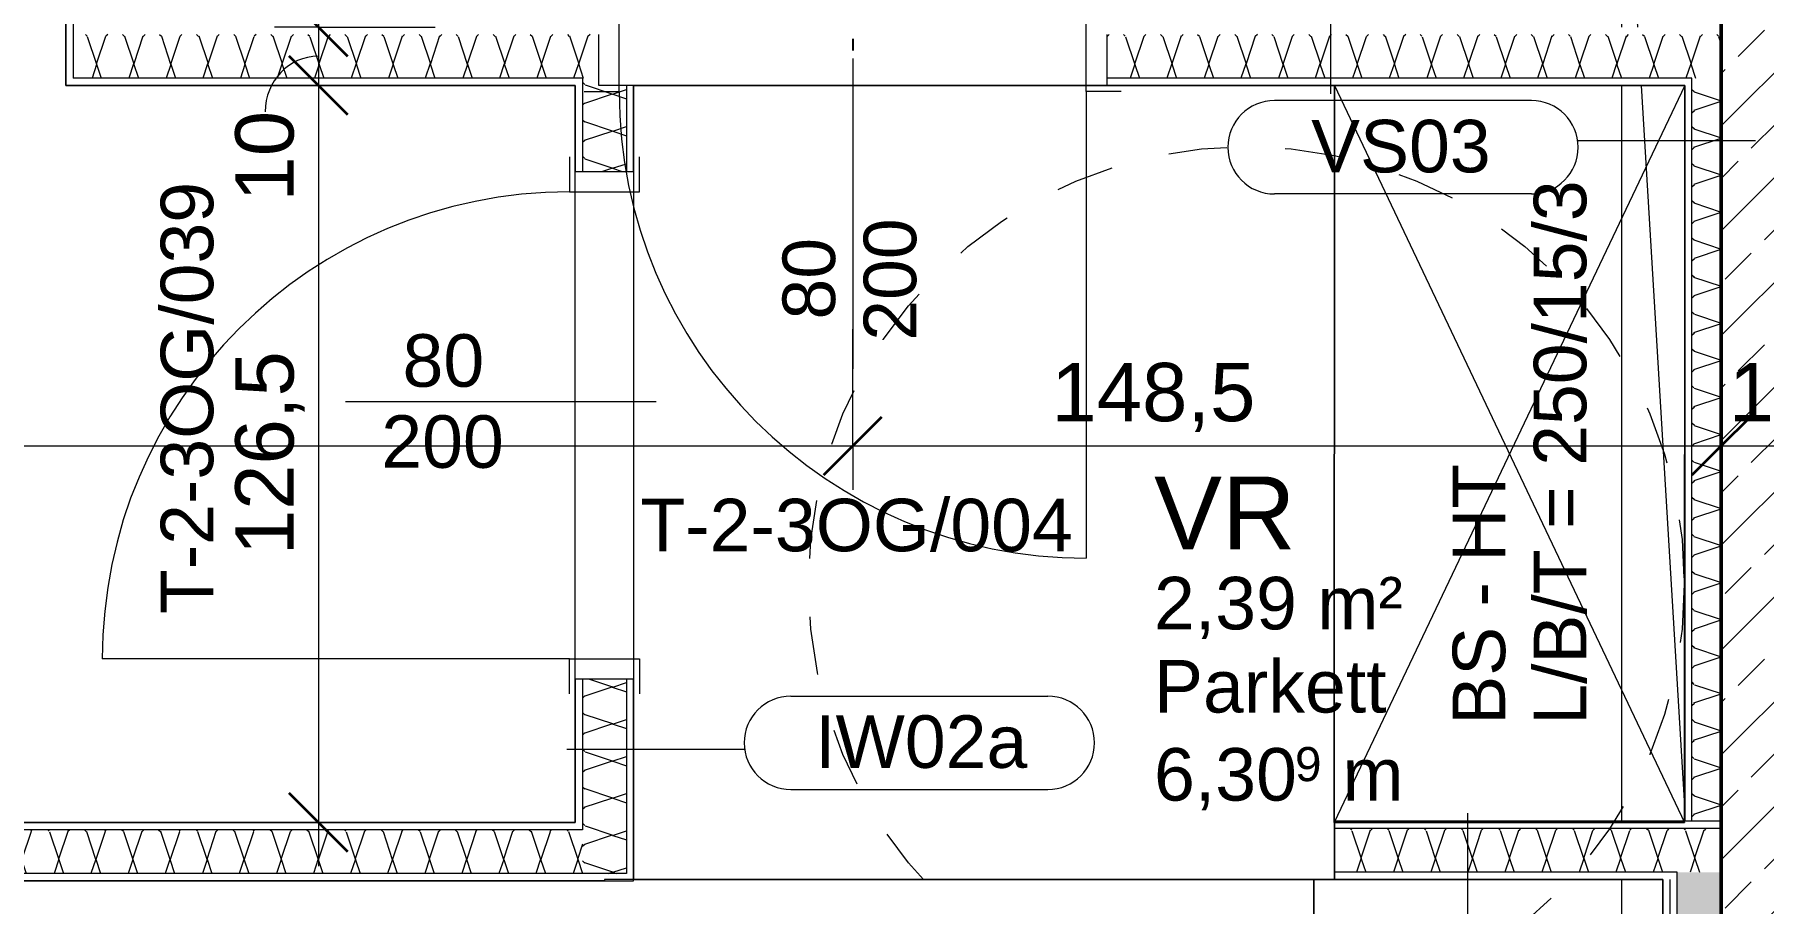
# Model space of a CAD drawing. Header units: metres. Extents: x -67.4 to -27.2, y 43.9 to 89.6.
# Drawn here: x -49.952 to -46.991, y 71.94 to 73.429 of the extents above; entities that cross this region are included whole.
import ezdxf

# ---------------------------------------------------------------- set-up
doc = ezdxf.new("R2010")
doc.units = ezdxf.units.M
doc.linetypes.add('Verdeckt', pattern=[0.003, 0.002, -0.001])
for name, color, linetype, lineweight in [('A_2D', 7, 'Continuous', 13), ('A_Bemassung-50_', 4, 'Continuous', 9), ('A_Bemassung_', 4, 'Continuous', 9), ('A_Beschriftung_', 7, 'Continuous', 9), ('A_Bodenschlitz', 7, 'Continuous', 5), ('A_Decken', 8, 'Continuous', 13), ('A_Moebel', 6, 'Continuous', 13), ('A_Raeume', 7, 'Continuous', 13), ('A_Raeume_', 7, 'Continuous', 5), ('A_Raeume_Beschriftung_', 7, 'Continuous', 9), ('A_Tueren', 31, 'Continuous', 13), ('A_Waende', 7, 'Continuous', 13)]:
    doc.layers.add(name, color=color, linetype=linetype, lineweight=lineweight)
doc.styles.add('Arial_2', font='arial.ttf', dxfattribs={"height": 0.09})
doc.styles.add('Arial_3', font='arial.ttf', dxfattribs={"height": 0.05849})
doc.styles.add('Arial_4', font='arial.ttf', dxfattribs={"height": 0.125})
doc.styles.add('Arial_5', font='arial.ttf', dxfattribs={"height": 0.1})
doc.dimstyles.new('WGA-Bemaßung', dxfattribs={"dimscale": 0.3048, "dimtxt": 0.102026, "dimasz": 0.328084, "dimexe": 0.246063, "dimexo": 0.0625, "dimgap": 0.04101, "dimtad": 1, "dimdec": 1, "dimlfac": 100, "dimrnd": 0.5, "dimdsep": 46, "dimtxsty": 'Arial_5', "dimblk1": 'OBLIQUE', "dimblk2": 'OBLIQUE', "dimsah": 1, "dimcen": 0.09, "dimdle": 0.246063, "dimazin": 2, "dimtfac": 1, "dimtdec": 4, "dimtix": 1, "dimtmove": 0, "dimatfit": 3, "dimfxl": 0.656168, "dimfxlon": 1, "dimtvp": 1, "dimtolj": 1, "dimtzin": 0, "dimarcsym": 2})
doc.dimstyles.new('WGA-Bemaßung_3', dxfattribs={"dimscale": 0.3048, "dimtxt": 0.102026, "dimasz": 0.328084, "dimexe": 0.246063, "dimexo": 0.0625, "dimgap": 0.04101, "dimtad": 1, "dimdec": 1, "dimlfac": 100, "dimrnd": 0.5, "dimdsep": 46, "dimtxsty": 'Arial_5', "dimblk1": 'OBLIQUE', "dimblk2": 'OBLIQUE', "dimsah": 1, "dimcen": 0.09, "dimdle": 0.246063, "dimazin": 2, "dimtfac": 1, "dimtdec": 4, "dimtix": 1, "dimtmove": 1, "dimatfit": 3, "dimfxl": 0.656168, "dimfxlon": 1, "dimtvp": 1, "dimtolj": 1, "dimtzin": 0, "dimarcsym": 2})
doc.dimstyles.new('WGA-Bemaßung_4', dxfattribs={"dimscale": 0.3048, "dimtxt": 0.102026, "dimasz": 0.328084, "dimexe": 0.246063, "dimexo": 0.0625, "dimgap": 0.04101, "dimtad": 1, "dimdec": 1, "dimlfac": 100, "dimrnd": 0.5, "dimdsep": 46, "dimtxsty": 'Arial_5', "dimblk1": 'OBLIQUE', "dimblk2": 'OBLIQUE', "dimsah": 1, "dimcen": 0.09, "dimdle": 0.246063, "dimazin": 2, "dimtfac": 1, "dimtdec": 4, "dimtix": 1, "dimtmove": 2, "dimatfit": 3, "dimfxl": 0.656168, "dimfxlon": 1, "dimtvp": 1, "dimtolj": 1, "dimtzin": 0, "dimarcsym": 2})
doc.dimstyles.new('WGA-Bemaßung_5', dxfattribs={"dimscale": 0.3048, "dimtxt": 0.102026, "dimasz": 0.328084, "dimexe": 0.246063, "dimexo": 0.0625, "dimgap": 0.04101, "dimtad": 1, "dimdec": 1, "dimlfac": 100, "dimrnd": 0.5, "dimdsep": 46, "dimtxsty": 'Arial_5', "dimblk1": 'OBLIQUE', "dimblk2": 'OBLIQUE', "dimsah": 1, "dimcen": 0.09, "dimdle": 0.246063, "dimazin": 2, "dimtfac": 1, "dimtdec": 4, "dimtix": 1, "dimtmove": 0, "dimatfit": 3, "dimfxl": 0.656168, "dimfxlon": 1, "dimtvp": 1, "dimtolj": 1, "dimtzin": 0, "dimarcsym": 2})

# ---------------------------------------------------------------- blocks, each defined once
blk = doc.blocks.new('UZ_D1 - SL_0800x2000_Zimmertür_Stahlzarge_GK-7175309-263_PP_03DG_BT2')
at = {"layer": 'A_Tueren', "lineweight": 5}
for p, q in [((-0.4, 0.06), (-0.46, 0.06)), ((-0.4, -0.06), (-0.4, 0.06)), ((0.4, 0.06), (0.46, 0.06)), ((0.4, -0.06), (0.4, 0.06)), ((-0.46, -0.06), (-0.4, -0.06)), ((0.46, -0.06), (0.4, -0.06)), ((0.4, -0.06), (0.4, -0.86))]:
    blk.add_line(p, q, dxfattribs=at)
blk.add_arc((0.4, -0.06), 0.8, 180, 270, dxfattribs=at)
blk = doc.blocks.new('UZ_D1 - SL_0800x2000_Zimmertür_Stahlzarge_GK-5426790-263_PP_03DG_BT2')
at = {"layer": 'A_Tueren', "lineweight": 5}
for p, q in [((-0.4, 0.06), (-0.46, 0.06)), ((-0.4, -0.06), (-0.4, 0.06)), ((0.4, 0.06), (0.46, 0.06)), ((0.4, -0.06), (0.4, 0.06)), ((-0.46, -0.06), (-0.4, -0.06)), ((0.46, -0.06), (0.4, -0.06)), ((0.4, -0.06), (0.4, -0.86))]:
    blk.add_line(p, q, dxfattribs=at)
blk.add_arc((0.4, -0.06), 0.8, 180, 270, dxfattribs=at)
blk = doc.blocks.new('Moeb_Schrank - Sideboard_50cm-11534074-263_PP_03DG_BT2')
at = {"layer": 'A_Moebel', "color": 8}
for p, q in [((4.3537, 0.6), (0, 0.6)), ((0, 0.6), (4.3537, 0.6)), ((4.3537, 0.5649), (4.3537, 0.6)), ((4.3537, 0.6), (4.3537, 0.5649)), ((4.3537, 0.5649), (4.3537, 0.1824))]:
    blk.add_line(p, q, dxfattribs=at)
blk = doc.blocks.new('Moeb_Schrank - Schrank_2m_60cm-9803408-263_PP_03DG_BT2')
at = {"layer": 'A_Moebel', "color": 8}
for p, q in [((0, 0), (1.2627, 0.6)), ((0, 0.6), (1.2627, 0)), ((1.2627, 0.6), (0, 0.6)), ((0, 0.6), (0, 0)), ((0, 0), (0, 0.6)), ((0, 0.6), (1.26, 0.6)), ((1.26, 0.6), (1.2607, 0.6)), ((1.2627, 0), (1.2627, 0.6)), ((0, 0), (1.2627, 0)), ((1.2627, 0), (0, 0))]:
    blk.add_line(p, q, dxfattribs=at)
blk = doc.blocks.new('Allg_BS - HKLS-10240549-263_PP_03DG_BT2')
at = {"layer": 'A_Bodenschlitz'}
for p, q in [((-1.2493, -0.0635), (-1.2493, 0.0065)), ((-1.2493, 0.0065), (-0.6668, 0.0065)), ((-0.5668, 0.0065), (0.6939, 0.0065)), ((0.7939, -0.0209), (1.2505, 0.0065)), ((0.7939, 0.0065), (1.2505, 0.0065)), ((1.2505, 0.0065), (1.2505, -0.101)), ((-0.541, -0.101), (0.6939, -0.0269)), ((-0.5668, -0.1025), (-0.5661, -0.1025)), ((-0.5416, -0.101), (-0.541, -0.101)), ((-0.5661, -0.1435), (-0.5668, -0.1435))]:
    blk.add_line(p, q, dxfattribs=at)
blk = doc.blocks.new('BS_Tuer_PP - unten-10002439-263_PP_03DG_BT2')
at = {"layer": 'A_Beschriftung_'}
blk.add_line((0, 0.000124), (0, -0.010513), dxfattribs=at)
blk = doc.blocks.new('DIMBLOCK190-263_PP_03DG_BT2')
at = {"layer": 'A_Bemassung-50_', "lineweight": 35, "transparency": 16777216}
for p, q in [((-49.4656, 75.509), (-49.5156, 75.559)), ((-49.4656, 75.509), (-49.4156, 75.459)), ((-49.4657, 73.4416), (-49.5157, 73.4916)), ((-49.4657, 73.4416), (-49.4157, 73.3916))]:
    blk.add_line(p, q, dxfattribs=at)
at = {"layer": 'A_Bemassung-50_', "transparency": 16777216}
for p, q in [((-49.4656, 75.509), (-49.5406, 75.509)), ((-49.4656, 75.509), (-49.4657, 73.4416)), ((-49.4656, 75.509), (-49.2656, 75.509)), ((-49.4657, 73.4416), (-49.5407, 73.4416)), ((-49.4657, 73.4416), (-49.2657, 73.4416))]:
    blk.add_line(p, q, dxfattribs=at)
at = {"layer": 'A_Bemassung-50_', "color": 0, "transparency": 16777216, "insert": (-49.608, 74.3019), "char_height": 0.1, "width": 0.416266, "attachment_point": 1, "rotation": 90, "line_spacing_factor": 0.941778, "style": 'Arial_5'}
blk.add_mtext('206,5', dxfattribs=at)
blk = doc.blocks.new('_Oblique')
at = {"color": 0, "linetype": 'ByBlock', "lineweight": -2}
blk.add_line((-0.5, -0.5), (0.5, 0.5), dxfattribs=at)
blk = doc.blocks.new('DIMBLOCK191-263_PP_03DG_BT2')
at = {"layer": 'A_Bemassung-50_', "lineweight": 35, "transparency": 16777216}
for p, q in [((-49.4657, 73.4416), (-49.5157, 73.4916)), ((-49.4657, 73.4416), (-49.4157, 73.3916)), ((-49.4657, 73.3416), (-49.5157, 73.3916)), ((-49.4657, 73.3416), (-49.4157, 73.2916))]:
    blk.add_line(p, q, dxfattribs=at)
at = {"layer": 'A_Bemassung-50_', "transparency": 16777216}
for p, q in [((-49.4657, 73.4416), (-49.5407, 73.4416)), ((-49.4657, 73.4416), (-49.4657, 73.3416)), ((-49.4657, 73.4416), (-49.2657, 73.4416)), ((-49.4657, 73.3416), (-49.5407, 73.3416)), ((-49.4657, 73.3416), (-49.2657, 73.3416))]:
    blk.add_line(p, q, dxfattribs=at)
blk.add_ellipse((-49.4657, 73.2965), major_axis=(0, 0.0951), ratio=0.956913, start_param=0, end_param=1.570796, dxfattribs=at)
at = {"layer": 'A_Bemassung-50_', "color": 0, "transparency": 16777216, "insert": (-49.608, 73.1427), "char_height": 0.1, "width": 0.184588, "attachment_point": 1, "rotation": 90, "line_spacing_factor": 0.941778, "style": 'Arial_5'}
blk.add_mtext('10', dxfattribs=at)
blk = doc.blocks.new('DIMBLOCK192-263_PP_03DG_BT2')
at = {"layer": 'A_Bemassung-50_', "lineweight": 35, "transparency": 16777216}
for p, q in [((-49.4657, 73.3416), (-49.5157, 73.3916)), ((-49.4657, 73.3416), (-49.4157, 73.2916)), ((-49.4657, 72.0788), (-49.5157, 72.1288)), ((-49.4657, 72.0788), (-49.4157, 72.0288))]:
    blk.add_line(p, q, dxfattribs=at)
at = {"layer": 'A_Bemassung-50_', "transparency": 16777216}
for p, q in [((-49.4657, 73.3416), (-49.5407, 73.3416)), ((-49.4657, 73.3416), (-49.4657, 72.0038)), ((-49.4657, 73.3416), (-49.2657, 73.3416)), ((-49.4657, 72.0788), (-49.6657, 72.0788)), ((-49.4657, 72.0788), (-49.3907, 72.0788))]:
    blk.add_line(p, q, dxfattribs=at)
at = {"layer": 'A_Bemassung-50_', "color": 0, "transparency": 16777216, "insert": (-49.608, 72.5367), "char_height": 0.1, "width": 0.416266, "attachment_point": 1, "rotation": 90, "line_spacing_factor": 0.941778, "style": 'Arial_5'}
blk.add_mtext('126,5', dxfattribs=at)
blk = doc.blocks.new('DIMBLOCK405-263_PP_03DG_BT2')
at = {"layer": 'A_Bemassung-50_', "transparency": 16777216}
for p, q in [((-54.1041, 72.7241), (-54.1041, 72.9241)), ((-48.5505, 72.7239), (-48.5505, 72.9239)), ((-54.1791, 72.7241), (-48.5505, 72.7239)), ((-54.1041, 72.7241), (-54.1041, 72.6491)), ((-48.5505, 72.7239), (-48.5505, 72.6489))]:
    blk.add_line(p, q, dxfattribs=at)
at = {"layer": 'A_Bemassung-50_', "lineweight": 35, "transparency": 16777216}
for p, q in [((-54.1041, 72.7241), (-54.0541, 72.7741)), ((-48.5505, 72.7239), (-48.5005, 72.7739)), ((-54.1041, 72.7241), (-54.1541, 72.6741)), ((-48.5505, 72.7239), (-48.6005, 72.6739))]:
    blk.add_line(p, q, dxfattribs=at)
at = {"layer": 'A_Bemassung-50_', "color": 0, "transparency": 16777216, "insert": (-51.5007, 72.8663), "char_height": 0.1, "width": 0.416266, "attachment_point": 1, "rotation": 359.9983, "line_spacing_factor": 0.941778, "style": 'Arial_5'}
blk.add_mtext('555,5', dxfattribs=at)
blk = doc.blocks.new('DIMBLOCK406-263_PP_03DG_BT2')
at = {"layer": 'A_Bemassung-50_', "transparency": 16777216}
for p, q in [((-48.5505, 72.7239), (-48.5505, 72.9239)), ((-47.0632, 72.7239), (-47.0632, 72.9239)), ((-48.5505, 72.7239), (-47.0632, 72.7239)), ((-48.5505, 72.7239), (-48.5505, 72.6489)), ((-47.0632, 72.7239), (-47.0632, 72.6489))]:
    blk.add_line(p, q, dxfattribs=at)
at = {"layer": 'A_Bemassung-50_', "lineweight": 35, "transparency": 16777216}
for p, q in [((-48.5505, 72.7239), (-48.5005, 72.7739)), ((-47.0632, 72.7239), (-47.0132, 72.7739)), ((-48.5505, 72.7239), (-48.6005, 72.6739)), ((-47.0632, 72.7239), (-47.1132, 72.6739))]:
    blk.add_line(p, q, dxfattribs=at)
at = {"layer": 'A_Bemassung-50_', "color": 0, "transparency": 16777216, "insert": (-48.2104, 72.8662), "char_height": 0.1, "width": 0.416266, "attachment_point": 1, "rotation": 359.9983, "line_spacing_factor": 0.941778, "style": 'Arial_5'}
blk.add_mtext('148,5', dxfattribs=at)
blk = doc.blocks.new('DIMBLOCK407-263_PP_03DG_BT2')
at = {"layer": 'A_Bemassung-50_', "transparency": 16777216}
for p, q in [((-47.0632, 72.7239), (-47.0632, 72.9239)), ((-46.8832, 72.7239), (-46.8832, 72.9239)), ((-47.0632, 72.7239), (-46.8832, 72.7239)), ((-47.0632, 72.7239), (-47.0632, 72.6489)), ((-46.8832, 72.7239), (-46.8832, 72.6489))]:
    blk.add_line(p, q, dxfattribs=at)
at = {"layer": 'A_Bemassung-50_', "lineweight": 35, "transparency": 16777216}
for p, q in [((-47.0632, 72.7239), (-47.0132, 72.7739)), ((-46.8832, 72.7239), (-46.8332, 72.7739)), ((-47.0632, 72.7239), (-47.1132, 72.6739)), ((-46.8832, 72.7239), (-46.9332, 72.6739))]:
    blk.add_line(p, q, dxfattribs=at)
at = {"layer": 'A_Bemassung-50_', "color": 0, "transparency": 16777216, "insert": (-47.0502, 72.8662), "char_height": 0.1, "width": 0.184588, "attachment_point": 1, "rotation": 359.9983, "line_spacing_factor": 0.941778, "style": 'Arial_5'}
blk.add_mtext('18', dxfattribs=at)
blk = doc.blocks.new('BS_Tuer_PP - links-10002443-263_PP_03DG_BT2')
at = {"layer": 'A_Beschriftung_'}
blk.add_line((0, 0.000124), (0, 0.010761), dxfattribs=at)
blk = doc.blocks.new('BS_Wand_Lollipop - links_unten-2026911-263_PP_03DG_BT2')
at = {"layer": 'A_Beschriftung_'}
for p, q in [((-0.00467, 0.001367), (-0.01347, 0.001367)), ((-0.003087, 0), (0.003, 0)), ((-0.00467, -0.001833), (-0.01347, -0.001833))]:
    blk.add_line(p, q, dxfattribs=at)
for centre, start, end in [((-0.01347, -0.000233), 90, 270), ((-0.00467, -0.000233), 270, 90)]:
    blk.add_arc(centre, 0.0016, start, end, dxfattribs=at)
blk = doc.blocks.new('BS_Wand_Lollipop - rechts_oben-2026913-263_PP_03DG_BT2')
at = {"layer": 'A_Beschriftung_'}
for p, q in [((0.0046, 0.0016), (0.0134, 0.0016)), ((-0.003, 0), (0.003, 0)), ((0.0046, -0.0016), (0.0134, -0.0016))]:
    blk.add_line(p, q, dxfattribs=at)
for centre, start, end in [((0.0046, 0), 90, 270), ((0.0134, 0), 270, 90)]:
    blk.add_arc(centre, 0.0016, start, end, dxfattribs=at)

msp = doc.modelspace()

# ---------------------------------------------------------------- hatches: boundary and pattern name
at = {"layer": 'A_Waende', "lineweight": 5}
h = msp.add_hatch(dxfattribs=at)
h.set_pattern_fill('FP_2', color=250, style=0, pattern_type=2)
h.set_pattern_definition([(45, (0, 0), (-0.08980256, 0.08980256), []), (45, (0.0898, 0), (-0.08980256, 0.08980256), [0.0635, -0.03175])])
h.paths.add_polyline_path([(-46.8834, 68.9836), (-46.8834, 75.6965), (-47.0632, 75.6965), (-47.0634, 68.9836), (-46.8834, 68.9836)])
h.paths.add_polyline_path([(-47.0633, 71.9932), (-47.0633, 71.9932), (-47.0633, 72.0025)])
h = msp.add_hatch(dxfattribs=at)
h.set_pattern_fill('FP_21', color=250, angle=-112.36, style=0, pattern_type=2)
h.set_pattern_definition([(224.994, (-48.48036, 73.44103), (-0.12703, -0.2539865), [0.02245, -0.15715]), (224.994, (-48.52824, 73.32989), (-0.12703, -0.2539865), [0.02245, -0.15715]), (224.994, (-48.54405, 73.44128), (-0.12703, -0.2539865), [0.02245, -0.15715]), (224.994, (-48.59193, 73.33014), (-0.12703, -0.2539865), [0.02245, -0.15715]), (251.559, (-48.49629, 73.425955), (-0.1270539, -0.5079844), [0.0502, -0.35141]), (251.559, (-48.512537, 73.378573), (-0.1270539, -0.5079844), [0.0502, -0.35141]), (251.559, (-48.560365, 73.42528), (-0.1270539, -0.5079844), [0.0502, -0.35141]), (251.559, (-48.575687, 73.377517), (-0.1270539, -0.5079844), [0.0502, -0.35141]), (314.994, (-48.49647, 73.33088), (-0.126977, 0.254013), [0.02245, -0.15715]), (314.994, (-48.54405, 73.44128), (-0.126977, 0.254013), [0.02245, -0.15715]), (314.994, (-48.56055, 73.3302), (-0.126977, 0.254013), [0.02245, -0.15715]), (314.994, (-48.60775, 73.44153), (-0.126977, 0.254013), [0.02245, -0.15715]), (288.429, (-48.512537, 73.378573), (-0.1269475, 0.508011), [0.0502, -0.35141]), (288.429, (-48.527675, 73.42589), (-0.1269475, 0.508011), [0.0502, -0.35141]), (288.429, (-48.575687, 73.377517), (-0.1269475, 0.508011), [0.0502, -0.35141]), (288.429, (-48.59175, 73.425214), (-0.1269475, 0.508011), [0.0502, -0.35141])])
h.paths.add_polyline_path([(-47.0632, 73.3539), (-47.0632, 73.4289), (-48.1154, 73.429), (-48.1154, 73.354), (-47.0823, 73.3539)])
h.paths.add_polyline_path([(-48.9855, 73.3541), (-48.9855, 73.4291), (-49.8854, 73.4291), (-49.8852, 73.3542), (-48.9855, 73.3541)])
h = msp.add_hatch(dxfattribs=at)
h.set_pattern_fill('FP_105', color=250, angle=-112.36, style=0, pattern_type=2)
h.set_pattern_definition([(315, (-49.02559, 72.6597), (0.254, -0.127003), [0.02245, -0.15715]), (315, (-48.91407, 72.61274), (0.254, -0.127003), [0.02245, -0.15715]), (315, (-49.02546, 72.59693), (0.254, -0.127003), [0.02245, -0.15715]), (315, (-48.91432, 72.54905), (0.254, -0.127003), [0.02245, -0.15715]), (341.565, (-49.010137, 72.644693), (0.5079977, -0.1270007), [0.0502, -0.35141]), (341.565, (-48.96183, 72.628066), (0.5079977, -0.1270007), [0.0502, -0.35141]), (341.565, (-49.00946, 72.58062), (0.5079977, -0.1270007), [0.0502, -0.35141]), (341.565, (-48.96208, 72.56437), (0.5079977, -0.1270007), [0.0502, -0.35141]), (45, (-48.91413, 72.64413), (-0.254, -0.127003), [0.02245, -0.15715]), (45, (-49.02546, 72.59693), (-0.254, -0.127003), [0.02245, -0.15715]), (45, (-48.91438, 72.580435), (-0.254, -0.127003), [0.02245, -0.15715]), (45, (-49.02571, 72.53324), (-0.254, -0.127003), [0.02245, -0.15715]), (18.435, (-48.96183, 72.628066), (-0.5079977, -0.1270007), [0.0502, -0.35141]), (18.435, (-49.01045, 72.612384), (-0.5079977, -0.1270007), [0.0502, -0.35141]), (18.435, (-48.96208, 72.56437), (-0.5079977, -0.1270007), [0.0502, -0.35141]), (18.435, (-49.009396, 72.549234), (-0.5079977, -0.1270007), [0.0502, -0.35141])])
h.paths.add_polyline_path([(-48.9382, 71.9912), (-48.9382, 72.3242), (-49.0132, 72.3242), (-49.0132, 71.9912)])
h.paths.add_polyline_path([(-49.0132, 73.1942), (-48.9382, 73.1942), (-48.9382, 73.3416), (-48.9855, 73.3416), (-48.9855, 73.3541), (-49.0132, 73.3541), (-49.0132, 73.2278)])
h.paths.add_polyline_path([(-48.9855, 73.3416), (-48.9855, 73.3416), (-48.989, 73.3525)])
h = msp.add_hatch(dxfattribs=at)
h.set_pattern_fill('FP_134', color=250, angle=-112.36, style=0, pattern_type=2)
h.set_pattern_definition([(315, (-47.12588, 72.71193), (0.254, -0.127003), [0.02245, -0.15715]), (315, (-47.01474, 72.66405), (0.254, -0.127003), [0.02245, -0.15715]), (315, (-47.12521, 72.64786), (0.254, -0.127003), [0.02245, -0.15715]), (315, (-47.01499, 72.60036), (0.254, -0.127003), [0.02245, -0.15715]), (341.565, (-47.109887, 72.69562), (0.5079977, -0.1270007), [0.0502, -0.35141]), (341.565, (-47.062505, 72.679373), (0.5079977, -0.1270007), [0.0502, -0.35141]), (341.565, (-47.110136, 72.631926), (0.5079977, -0.1270007), [0.0502, -0.35141]), (341.565, (-47.062374, 72.616604), (0.5079977, -0.1270007), [0.0502, -0.35141]), (45, (-47.01481, 72.69544), (-0.254, -0.127003), [0.02245, -0.15715]), (45, (-47.12521, 72.64786), (-0.254, -0.127003), [0.02245, -0.15715]), (45, (-47.01506, 72.63174), (-0.254, -0.127003), [0.02245, -0.15715]), (45, (-47.12546, 72.58416), (-0.254, -0.127003), [0.02245, -0.15715]), (18.435, (-47.062505, 72.679373), (-0.5079977, -0.1270007), [0.0502, -0.35141]), (18.435, (-47.10982, 72.664235), (-0.5079977, -0.1270007), [0.0502, -0.35141]), (18.435, (-47.062374, 72.616604), (-0.5079977, -0.1270007), [0.0502, -0.35141]), (18.435, (-47.11007, 72.60054), (-0.5079977, -0.1270007), [0.0502, -0.35141])])
h.paths.add_polyline_path([(-47.1132, 72.0814), (-47.0633, 72.0814), (-47.0632, 73.3539), (-47.1132, 73.3539), (-47.1132, 72.2239)])
h = msp.add_hatch(dxfattribs=at)
h.set_pattern_fill('FP_107', color=250, angle=-112.36, style=0, pattern_type=2)
h.set_pattern_definition([(224.998, (-47.39425, 72.080555), (-0.127012, -0.253995), [0.02245, -0.15715]), (224.998, (-47.442135, 71.96941), (-0.127012, -0.253995), [0.02245, -0.15715]), (224.998, (-47.45795, 72.0808), (-0.127012, -0.253995), [0.02245, -0.15715]), (224.998, (-47.50583, 71.96966), (-0.127012, -0.253995), [0.02245, -0.15715]), (251.563, (-47.410566, 72.064558), (-0.1270184, -0.507993), [0.0502, -0.35141]), (251.563, (-47.42589, 72.016795), (-0.1270184, -0.5079932), [0.0502, -0.35141]), (251.563, (-47.47426, 72.064807), (-0.1270184, -0.5079932), [0.0502, -0.35141]), (251.563, (-47.489582, 72.017045), (-0.1270184, -0.5079932), [0.0502, -0.35141]), (314.998, (-47.41075, 71.96948), (-0.126995, 0.254004), [0.02245, -0.15715]), (314.998, (-47.45795, 72.0808), (-0.126995, 0.254004), [0.02245, -0.15715]), (314.998, (-47.47352, 71.96935), (-0.126995, 0.254004), [0.02245, -0.15715]), (314.998, (-47.52164, 72.08105), (-0.126995, 0.254004), [0.02245, -0.15715]), (288.433, (-47.42589, 72.016795), (-0.126983, 0.508002), [0.0502, -0.35141]), (288.433, (-47.44195, 72.064492), (-0.126983, 0.508002), [0.0502, -0.35141]), (288.433, (-47.489582, 72.017045), (-0.126983, 0.508002), [0.0502, -0.35141]), (288.433, (-47.505645, 72.06474), (-0.126983, 0.508002), [0.0502, -0.35141])])
h.paths.add_polyline_path([(-47.0633, 71.9932), (-47.0633, 71.9932), (-47.0633, 72.0682), (-47.7257, 72.0682), (-47.7257, 71.9932), (-47.0634, 71.9932)])
h = msp.add_hatch(dxfattribs=at)
h.set_pattern_fill('FP_106', color=250, angle=-112.36, style=0, pattern_type=2)
h.set_pattern_definition([(224.998, (-50.38689, 72.078905), (-0.1270123, -0.2539954), [0.02245, -0.15715]), (224.998, (-50.43477, 71.96776), (-0.1270123, -0.2539954), [0.02245, -0.15715]), (224.998, (-50.45059, 72.07915), (-0.1270123, -0.2539954), [0.02245, -0.15715]), (224.998, (-50.49847, 71.96801), (-0.1270123, -0.2539954), [0.02245, -0.15715]), (251.563, (-50.403205, 72.062908), (-0.1270184, -0.5079932), [0.0502, -0.35141]), (251.563, (-50.418527, 72.015145), (-0.1270184, -0.5079932), [0.0502, -0.35141]), (251.563, (-50.465974, 72.062777), (-0.1270184, -0.5079932), [0.0502, -0.35141]), (251.563, (-50.48222, 72.015395), (-0.1270184, -0.5079932), [0.0502, -0.35141]), (314.998, (-50.40246, 71.96745), (-0.1269946, 0.254004), [0.02245, -0.15715]), (314.998, (-50.45059, 72.07915), (-0.1269946, 0.254004), [0.02245, -0.15715]), (314.998, (-50.46616, 71.9677), (-0.1269946, 0.254004), [0.02245, -0.15715]), (314.998, (-50.51374, 72.0781), (-0.1269946, 0.254004), [0.02245, -0.15715]), (288.433, (-50.418527, 72.015145), (-0.126983, 0.5080021), [0.0502, -0.35141]), (288.433, (-50.43459, 72.062842), (-0.126983, 0.5080021), [0.0502, -0.35141]), (288.433, (-50.48222, 72.015395), (-0.126983, 0.5080021), [0.0502, -0.35141]), (288.433, (-50.498283, 72.06309), (-0.126983, 0.5080021), [0.0502, -0.35141])])
h.paths.add_polyline_path([(-49.0257, 71.9912), (-49.0132, 71.9912), (-49.0132, 72.0662), (-51.7483, 72.0662), (-51.7483, 71.9913), (-49.8979, 71.9912)])
h = msp.add_hatch(dxfattribs=at)
h.set_pattern_fill('FP_110', color=250, angle=-112.36, style=0, pattern_type=2)
h.set_pattern_definition([(314.998, (-47.16325, 69.60342), (0.2539954, -0.1270123), [0.02245, -0.15715]), (314.998, (-47.05211, 69.55554), (0.2539954, -0.1270123), [0.02245, -0.15715]), (314.998, (-47.1635, 69.53973), (0.2539954, -0.1270123), [0.02245, -0.15715]), (314.998, (-47.051975, 69.49277), (0.2539954, -0.1270123), [0.02245, -0.15715]), (341.563, (-47.14687, 69.588036), (0.5079932, -0.1270184), [0.0502, -0.35141]), (341.563, (-47.099488, 69.57179), (0.5079932, -0.1270184), [0.0502, -0.35141]), (341.563, (-47.14712, 69.52434), (0.5079932, -0.1270184), [0.0502, -0.35141]), (341.563, (-47.099737, 69.508095), (0.5079932, -0.1270184), [0.0502, -0.35141]), (44.998, (-47.05179, 69.58785), (-0.2540043, -0.1269946), [0.02245, -0.15715]), (44.998, (-47.1635, 69.53973), (-0.2540043, -0.1269946), [0.02245, -0.15715]), (44.998, (-47.05204, 69.52416), (-0.2540043, -0.1269946), [0.02245, -0.15715]), (44.998, (-47.16337, 69.47696), (-0.2540043, -0.1269946), [0.02245, -0.15715]), (18.433, (-47.099488, 69.57179), (-0.5080021, -0.12698295), [0.0502, -0.35141]), (18.433, (-47.147185, 69.555726), (-0.5080021, -0.12698295), [0.0502, -0.35141]), (18.433, (-47.099737, 69.508095), (-0.5080021, -0.12698295), [0.0502, -0.35141]), (18.433, (-47.147434, 69.492032), (-0.5080021, -0.12698295), [0.0502, -0.35141])])
h.paths.add_polyline_path([(-47.0635, 67.2267), (-47.0634, 67.2267), (-47.0634, 71.9932), (-47.1383, 71.9932), (-47.1384, 67.2267), (-47.0833, 67.2267)])

# ---------------------------------------------------------------- linework, layer by layer
at = {"layer": 'A_2D', "lineweight": 25}
msp.add_line((-48.5504, 73.4215), (-48.5504, 73.4015), dxfattribs=at)
at = {"layer": 'A_2D', "linetype": 'Verdeckt', "lineweight": 5}
msp.add_circle((-47.8763, 72.4868), 0.75, dxfattribs=at)
at = {"layer": 'A_Decken'}
for p, q in [((-48.9257, 73.3416), (-48.1155, 73.3415)), ((-49.0257, 72.3242), (-49.0257, 73.1942)), ((-48.9257, 73.1942), (-48.9257, 72.3242)), ((-47.7258, 72.0787), (-47.7258, 71.9807)), ((-47.3432, 71.9807), (-47.7257, 71.9807))]:
    msp.add_line(p, q, dxfattribs=at)
at = {"layer": 'A_Raeume', "color": 8, "linetype": 'Verdeckt'}
for p, q in [((-48.9257, 71.9807), (-47.7608, 71.9807)), ((-47.7608, 71.9807), (-47.7257, 71.9807))]:
    msp.add_line(p, q, dxfattribs=at)
at = {"layer": 'A_Raeume_', "flags": 128}
for points in [[(-53.1184, 72.0789), (-51.8483, 72.0789), (-51.8483, 72.0788), (-51.7467, 72.0788), (-49.0257, 72.0787), (-49.0257, 72.1185), (-49.0257, 73.3416), (-49.8979, 73.3417), (-49.8977, 75.634), (-53.1183, 75.6341), (-53.1183, 75.3567), (-53.1183, 75.3566), (-53.1183, 75.2036), (-53.1184, 73.1297), (-53.1184, 72.9766)], [(-47.1257, 73.3414), (-48.9257, 73.3416), (-48.9257, 71.9807), (-47.7257, 71.9807), (-47.7257, 72.0807), (-47.1257, 72.0807)], [(-48.9757, 71.9807), (-48.9757, 71.9787), (-51.7483, 71.9788), (-51.7483, 71.7189), (-51.9483, 71.7189), (-51.9483, 71.7173), (-51.9485, 64.7092), (-51.7485, 64.7092), (-51.7485, 64.0518), (-49.7335, 64.0518), (-49.7335, 64.0518), (-49.5804, 64.0517), (-48.361, 64.0515), (-48.361, 64.6267), (-47.1635, 64.6267), (-47.1634, 67.2267), (-47.1633, 71.9807), (-47.7257, 71.9807), (-47.7257, 71.9807), (-48.8227, 71.9807)]]:
    msp.add_lwpolyline(points, close=True, dxfattribs=at)
at = {"layer": 'A_Waende'}
for p, q in [((-49.8977, 75.634), (-49.8979, 73.3417)), ((-49.8852, 75.634), (-49.8854, 73.3542)), ((-49.8979, 73.3417), (-49.0257, 73.3416)), ((-49.0132, 73.3541), (-49.8854, 73.3542)), ((-49.0257, 73.3416), (-49.0257, 73.1942)), ((-49.0132, 73.3541), (-49.0132, 73.1942)), ((-48.9855, 73.3416), (-48.9855, 73.3541)), ((-48.9257, 73.3416), (-48.9382, 73.3416)), ((-48.9382, 73.3416), (-48.9382, 73.1942)), ((-48.9257, 73.1942), (-48.9257, 73.3416)), ((-48.1155, 73.354), (-48.1155, 73.3415)), ((-47.1132, 73.3539), (-48.1155, 73.354)), ((-48.1155, 73.3415), (-47.1257, 73.3414)), ((-47.1257, 73.3414), (-47.1257, 72.0814)), ((-47.1132, 72.0814), (-47.1132, 73.3539)), ((-49.0257, 73.1942), (-49.0132, 73.1942)), ((-48.9382, 73.1942), (-48.9257, 73.1942)), ((-49.0132, 72.3242), (-49.0257, 72.3242)), ((-49.0257, 72.3242), (-49.0257, 72.0787)), ((-49.0132, 72.3242), (-49.0132, 72.0662)), ((-48.9257, 72.3242), (-48.9382, 72.3242)), ((-48.9382, 72.3242), (-48.9382, 71.9912)), ((-48.9257, 71.9787), (-48.9257, 72.3242)), ((-49.0257, 72.0787), (-51.7483, 72.0788)), ((-47.0633, 72.0807), (-47.7257, 72.0807)), ((-47.7257, 72.0807), (-47.7257, 72.0682)), ((-47.0633, 72.0682), (-47.7257, 72.0682)), ((-47.1257, 72.0814), (-47.1132, 72.0814)), ((-49.0132, 72.0662), (-51.7483, 72.0663)), ((-48.9382, 71.9912), (-51.7483, 71.9913)), ((-51.7483, 71.9788), (-48.9257, 71.9787)), ((-47.7257, 71.9932), (-47.7257, 71.9807)), ((-47.1383, 71.9932), (-47.7257, 71.9932)), ((-47.3432, 71.9807), (-47.1633, 71.9807)), ((-47.1633, 71.9807), (-47.1635, 65.2266)), ((-47.1385, 64.6142), (-47.1383, 71.9932))]:
    msp.add_line(p, q, dxfattribs=at)
at = {"layer": 'A_Waende', "color": 10, "lineweight": 50}
for p, q in [((-47.0632, 73.4289), (-47.0632, 73.5121)), ((-47.0632, 73.3539), (-47.0632, 73.4289)), ((-47.0632, 73.3414), (-47.0635, 64.6267)), ((-47.0632, 73.2706), (-47.0632, 73.3539))]:
    msp.add_line(p, q, dxfattribs=at)
at = {"layer": 'A_Waende', "color": 250, "lineweight": 5}
for p, q in [((-48.9855, 73.3541), (-48.9854, 73.4291)), ((-48.1154, 73.429), (-48.1155, 73.354)), ((-48.9382, 73.3416), (-48.9855, 73.3416)), ((-47.0632, 72.0814), (-47.0632, 73.2706)), ((-49.0132, 73.1942), (-48.9382, 73.1942)), ((-48.9382, 72.3242), (-49.0132, 72.3242)), ((-47.7257, 72.0682), (-47.7257, 71.9932)), ((-47.1132, 72.0814), (-47.0632, 72.0814))]:
    msp.add_line(p, q, dxfattribs=at)
at = {"layer": 'A_Waende', "lineweight": 18}
msp.add_line((-47.151, 64.6267), (-47.1508, 71.9807), dxfattribs=at)

# ---------------------------------------------------------------- block references
at = {"layer": 'A_2D', "rotation": 89.99827587845373}
msp.add_blockref('Allg_BS - HKLS-10240549-263_PP_03DG_BT2', (-47.2267, 72.6475), dxfattribs=at)
at = {"layer": 'A_Beschriftung_'}
for name, p, xscale, yscale, zscale, rotation in [('BS_Wand_Lollipop - rechts_oben-2026913-263_PP_03DG_BT2', (-47.7317, 73.4773), 49.99999999999998, 49.99999999999998, 49.99999999999998, 89.99999999999991), ('BS_Tuer_PP - unten-10002439-263_PP_03DG_BT2', (-48.5505, 73.3815), 49.99999999999997, 49.99999999999997, 49.99999999999997, 359.99410823234), ('BS_Tuer_PP - links-10002443-263_PP_03DG_BT2', (-48.8811, 72.7993), 49.99999999999997, 49.99999999999997, 49.99999999999997, 89.99999999999982), ('BS_Wand_Lollipop - links_unten-2026911-263_PP_03DG_BT2', (-48.8899, 72.2035), 49.99999999999997, 49.99999999999997, 49.99999999999997, 180), ('BS_Wand_Lollipop - links_unten-2026911-263_PP_03DG_BT2', (-47.497, 71.9448), 49.99999999999998, 49.99999999999998, 49.99999999999998, 89.99999999999991)]:
    msp.add_blockref(name, p, dxfattribs=dict(at, xscale=xscale, yscale=yscale, zscale=zscale, rotation=rotation))
at = {"layer": 'A_Beschriftung_', "xscale": 49.99999999999998, "yscale": 49.99999999999998, "zscale": 49.99999999999998}
msp.add_blockref('BS_Wand_Lollipop - links_unten-2026911-263_PP_03DG_BT2', (-47.1546, 73.2473), dxfattribs=at)
at = {"layer": 'A_Moebel', "color": 8}
for name, p, rotation in [('Moeb_Schrank - Schrank_2m_60cm-9803408-263_PP_03DG_BT2', (-47.7257, 73.3414), 269.9982758784648), ('Moeb_Schrank - Sideboard_50cm-11534074-263_PP_03DG_BT2', (-47.1609, 67.627), 89.99827587845496)]:
    msp.add_blockref(name, p, dxfattribs=dict(at, rotation=rotation))
at = {"layer": 'A_Tueren'}
for name, p, rotation in [('UZ_D1 - SL_0800x2000_Zimmertür_Stahlzarge_GK-7175309-263_PP_03DG_BT2', (-48.5505, 73.3915), 359.9941082324638), ('UZ_D1 - SL_0800x2000_Zimmertür_Stahlzarge_GK-5426790-263_PP_03DG_BT2', (-48.9757, 72.7592), 269.9999999999999)]:
    msp.add_blockref(name, p, dxfattribs=dict(at, rotation=rotation))

# ---------------------------------------------------------------- texts
at = {"layer": 'A_Beschriftung_', "char_height": 0.09, "attachment_point": 1, "style": 'Arial_2'}
for s, insert, width in [('VS03', (-47.7655, 73.2827), 0.368776), ('80', (-49.3215, 72.9153), 0.168354), ('200', (-49.3579, 72.7764), 0.252532), ('IW02a', (-48.6148, 72.2622), 0.43692)]:
    msp.add_mtext(s, dxfattribs=dict(at, insert=insert, width=width))
for s, insert, width, rotation in [('T-2-3OG/039', (-49.7357, 72.4357), 0.881856, 90), ('L/B/T = 250/15/3', (-47.3842, 72.2461), 1.110337, 90), ('200', (-48.5318, 72.9041), 0.252532, 90), ('80', (-48.6707, 72.9405), 0.168354, 90), ('BS - HT', (-47.5231, 72.2461), 0.529114, 90), ('T-2-3OG/004', (-48.9142, 72.6334), 0.881856, 359.9941)]:
    msp.add_mtext(s, dxfattribs=dict(at, insert=insert, width=width, rotation=rotation))
at = {"layer": 'A_Raeume_Beschriftung_', "attachment_point": 1}
for s, insert, char_height, width, style in [('VR', (-48.0345, 72.6715), 0.125, 0.292616, 'Arial_4'), ('2,39 m²', (-48.0345, 72.4995), 0.09, 0.505063, 'Arial_2'), ('Parkett', (-48.0345, 72.357), 0.09, 0.464979, 'Arial_2'), ('6,30', (-48.0345, 72.2061), 0.09, 0.292616, 'Arial_2'), ('9', (-47.7931, 72.2079), 0.0585, 0.056118, 'Arial_3'), (' m', (-47.7468, 72.2061), 0.09, 0.164346, 'Arial_2')]:
    msp.add_mtext(s, dxfattribs=dict(at, insert=insert, char_height=char_height, width=width, style=style))

# ---------------------------------------------------------------- dimensions: what is measured, and where the dimension line sits
at = {"layer": 'A_Bemassung_'}
for base, p1, p2, angle, dimstyle, override, picture, middle in [((-49.4657, 73.4416), (-49.2656, 75.509), (-49.2657, 73.4416), 89.9983, 'WGA-Bemaßung', {"dimpost": '<>', "dimfxl": 2.067464}, 'DIMBLOCK190-263_PP_03DG_BT2', (-49.5292, 74.4753)), ((-49.4657, 72.0788), (-49.2657, 73.3416), (-49.6657, 72.0788), 89.9983, 'WGA-Bemaßung', {"dimpost": '<>', "dimfxl": 1.324629}, 'DIMBLOCK192-263_PP_03DG_BT2', (-49.5292, 72.7102)), ((-48.5505, 72.7239), (-54.1041, 72.9241), (-48.5505, 72.9239), 359.9983, 'WGA-Bemaßung_5', {"dimpost": '<>', "dimfxl": 5.553603}, 'DIMBLOCK405-263_PP_03DG_BT2', (-51.3273, 72.7874)), ((-46.8832, 72.7239), (-47.0632, 72.9239), (-46.8832, 72.9239), 359.9983, 'WGA-Bemaßung_5', {"dimpost": '<>', "dimfxl": 0.18}, 'DIMBLOCK407-263_PP_03DG_BT2', (-46.9732, 72.7874))]:
    dim = msp.add_linear_dim(base=base, p1=p1, p2=p2, angle=angle, dimstyle=dimstyle, override=override, dxfattribs=at)
    dim.commit()
    dim.dimension.update_dxf_attribs({"geometry": picture, "text_midpoint": middle})
for base, p1, p2, angle, dimstyle, override, picture, middle, turn in [((-49.4657, 73.3416), (-49.2657, 73.4416), (-49.2657, 73.3416), 89.9983, 'WGA-Bemaßung_3', {"dimpost": '<>', "dimfxl": 0.1}, 'DIMBLOCK191-263_PP_03DG_BT2', (-49.5413, 73.235), 90), ((-47.0632, 72.7239), (-48.5505, 72.9239), (-47.0632, 72.9239), 359.9983, 'WGA-Bemaßung_4', {"dimpost": '<>', "dimfxl": 1.487221}, 'DIMBLOCK406-263_PP_03DG_BT2', (-48.0022, 72.7996), 359.9983)]:
    dim = msp.add_linear_dim(base=base, p1=p1, p2=p2, angle=angle, dimstyle=dimstyle, override=override, dxfattribs=at)
    dim.commit()
    dim.dimension.update_dxf_attribs({"geometry": picture, "text_midpoint": middle, "dimtype": 160, "text_rotation": turn})

doc.saveas('drawing.dxf')
